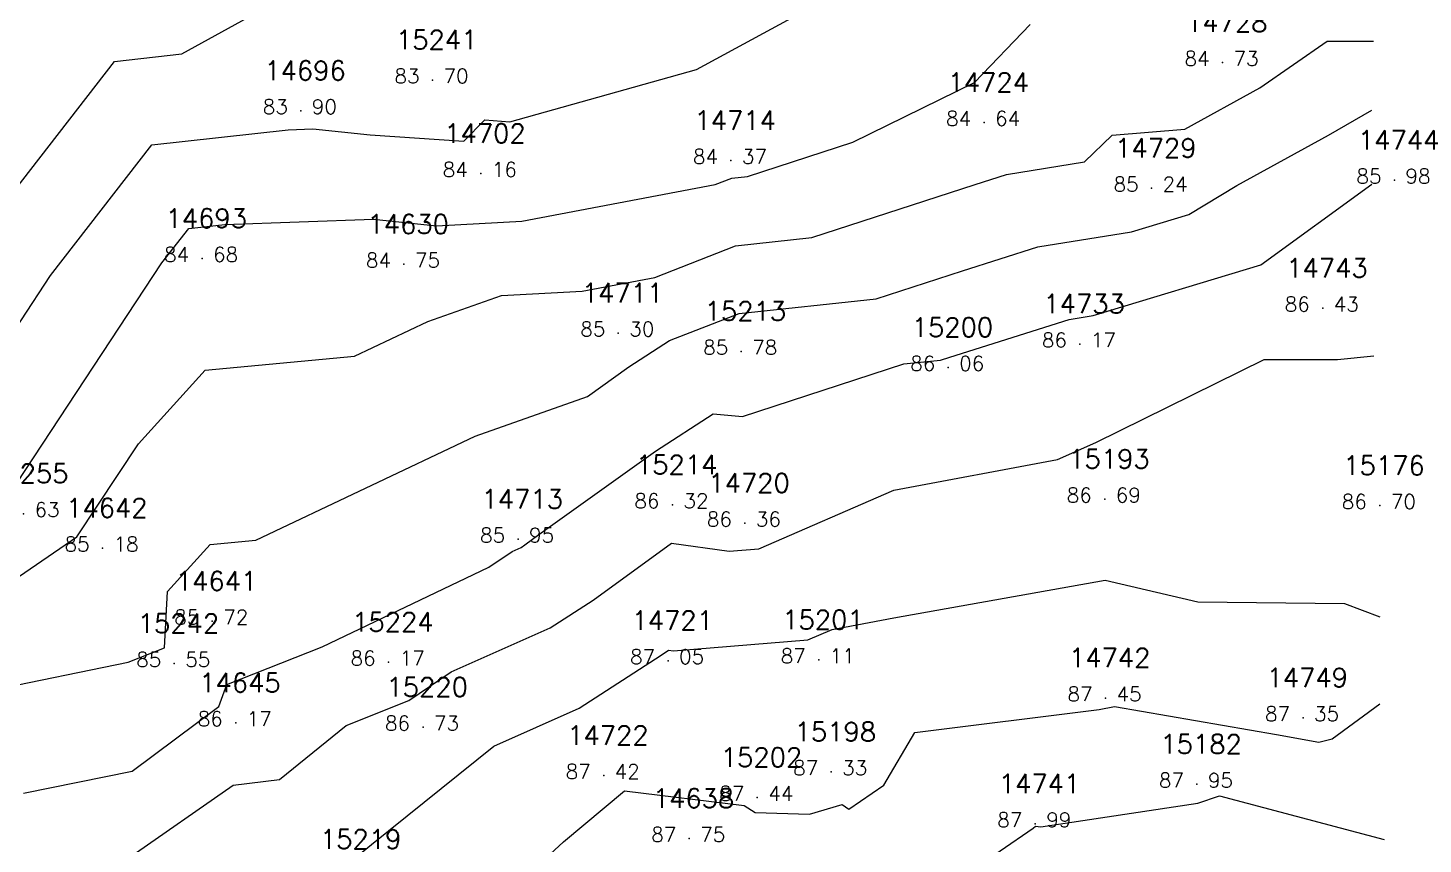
# Model space of a CAD drawing. Header units: millimetres. Extents: x 1412565 to 1412813, y 4931476 to 4931699.
# Drawn here: x 1412648.59 to 1412667.66, y 4931495.61 to 4931506.77 of the extents above; entities that cross this region are included whole.
import ezdxf
from ezdxf.enums import TextEntityAlignment as Align

# ---------------------------------------------------------------- set-up
doc = ezdxf.new("R2010")
doc.units = ezdxf.units.MM
for name, color, linetype in [('CIVIL', 50, 'Continuous'), ('CIVIL-DRAW', 80, 'Continuous'), ('CIVIL-NONAME', 130, 'Continuous'), ('CIVIL-TEXT', 240, 'Continuous'), ('CIVIL-Z', 50, 'Continuous'), ('Tcontours0', 7, 'Continuous'), ('Tcontours1', 7, 'Continuous'), ('Tcontours2', 7, 'Continuous')]:
    doc.layers.add(name, color=color, linetype=linetype)
doc.styles.add('CIVILCADMAIN', font='TXT.SHX')
doc.styles.get("Standard").update_dxf_attribs({"font": 'arial.ttf'})

# ---------------------------------------------------------------- blocks, each defined once
blk = doc.blocks.new('CIVIL-ZZ')
at = {"layer": 'CIVIL-DRAW'}
blk.add_point((0, 0), dxfattribs=at)
at = {"layer": 'CIVIL-NONAME'}
blk.add_attdef('NAME', text='', height=1.8, dxfattribs=at).set_placement((0, 2.1), align=Align.CENTER)
at = {"layer": 'CIVIL-TEXT', "flags": 8}
blk.add_attdef('TEXT', text='', height=2, dxfattribs=at).set_placement((0.2, -3.3), align=Align.CENTER)
at = {"layer": 'CIVIL-Z'}
blk.add_attdef('Z1', text='', height=1.6, dxfattribs=at).set_placement((-0.75, -0.225), align=Align.RIGHT)
blk.add_attdef('Z2', (0.75, -0.225), '', height=1.6, dxfattribs=at)

msp = doc.modelspace()

# ---------------------------------------------------------------- linework, layer by layer
at = {"layer": 'Tcontours0', "elevation": 85}
msp.add_lwpolyline([(1412648.228, 4931499.109), (1412649.257, 4931499.814), (1412650.1, 4931501.086), (1412651.013, 4931502.094), (1412653.055, 4931502.282), (1412654.055, 4931502.757), (1412655.062, 4931503.113), (1412656.165, 4931503.174), (1412657.157, 4931503.361), (1412658.263, 4931503.794), (1412659.307, 4931503.905), (1412661.536, 4931504.631), (1412661.968, 4931504.767), (1412663.034, 4931504.94), (1412663.412, 4931505.306), (1412664.406, 4931505.389), (1412665.428, 4931505.952), (1412666.349, 4931506.591), (1412666.982, 4931506.59)], dxfattribs=at)
at = {"layer": 'Tcontours1'}
for points, elevation in [([(1412648.08, 4931502.149), (1412648.897, 4931503.389), (1412650.281, 4931505.173), (1412652.147, 4931505.381), (1412652.486, 4931505.393), (1412653.266, 4931505.309), (1412654.55, 4931505.225), (1412654.837, 4931505.516), (1412655.176, 4931505.487), (1412657.728, 4931506.204), (1412660.428, 4931507.671)], 84), ([(1412648.527, 4931496.307), (1412650.014, 4931496.612), (1412651.2, 4931497.492), (1412651.309, 4931497.795), (1412652.61, 4931498.312), (1412654.888, 4931499.398), (1412655.207, 4931499.615), (1412655.33, 4931499.67), (1412655.383, 4931499.705), (1412655.575, 4931499.844), (1412657.168, 4931500.987), (1412657.957, 4931501.494), (1412658.359, 4931501.459), (1412660.564, 4931502.177), (1412661.065, 4931502.23), (1412661.191, 4931502.272), (1412662.824, 4931502.787), (1412663.149, 4931502.839), (1412665.444, 4931503.533), (1412666.962, 4931504.634)], 86), ([(1412647.241, 4931490.514), (1412649.613, 4931493.778), (1412649.791, 4931494.038), (1412650.574, 4931494.591), (1412651.338, 4931495.124), (1412652.935, 4931495.318), (1412653.288, 4931495.605), (1412654.957, 4931496.952), (1412656.126, 4931497.473), (1412657.247, 4931498.195), (1412657.344, 4931498.266), (1412657.416, 4931498.256), (1412659.252, 4931498.404), (1412659.585, 4931498.549), (1412660.424, 4931498.706), (1412663.314, 4931499.221), (1412664.583, 4931498.926), (1412666.585, 4931498.902), (1412667.069, 4931498.719)], 87), ([(1412648.561, 4931487.871), (1412648.86, 4931489.554), (1412649.094, 4931490.324), (1412650.719, 4931491.744), (1412651.297, 4931491.688), (1412653.599, 4931491.681), (1412654.475, 4931491.748), (1412657.06, 4931493.574), (1412658.107, 4931494.44), (1412658.298, 4931494.316), (1412658.4, 4931494.313), (1412660.161, 4931494.841), (1412660.528, 4931494.59), (1412662.329, 4931495.829), (1412662.362, 4931495.856), (1412662.434, 4931495.849), (1412664.583, 4931496.17), (1412664.878, 4931496.274), (1412667.129, 4931495.676)], 88)]:
    msp.add_lwpolyline(points, dxfattribs=dict(at, elevation=elevation))
at = {"layer": 'Tcontours2'}
for points, elevation in [([(1412648.377, 4931504.513), (1412649.774, 4931506.315), (1412650.691, 4931506.417), (1412651.605, 4931506.918)], 83.5), ([(1412648.437, 4931500.547), (1412650.421, 4931503.559), (1412650.788, 4931504.031), (1412651.282, 4931504.086), (1412653.315, 4931504.158), (1412654.175, 4931504.065), (1412655.341, 4931504.13), (1412657.985, 4931504.63), (1412658.213, 4931504.719), (1412658.428, 4931504.742), (1412659.866, 4931505.21), (1412661.528, 4931506.027), (1412662.29, 4931506.82)], 84.5), ([(1412648.09, 4931497.718), (1412649.961, 4931498.101), (1412650.458, 4931498.294), (1412650.499, 4931499.067), (1412651.08, 4931499.709), (1412651.704, 4931499.767), (1412654.705, 4931501.19), (1412656.238, 4931501.732), (1412656.805, 4931502.139), (1412657.36, 4931502.496), (1412658.312, 4931502.868), (1412660.186, 4931503.068), (1412661.363, 4931503.451), (1412662.396, 4931503.777), (1412663.676, 4931503.985), (1412664.461, 4931504.222), (1412665.116, 4931504.619), (1412666.368, 4931505.308), (1412666.962, 4931505.646)], 85.5), ([(1412648.254, 4931494.156), (1412648.807, 4931494.694), (1412648.964, 4931494.896), (1412649.373, 4931494.98), (1412649.97, 4931495.423), (1412651.393, 4931496.417), (1412652.028, 4931496.494), (1412652.939, 4931497.235), (1412653.797, 4931497.576), (1412654.373, 4931497.968), (1412655.728, 4931498.571), (1412656.315, 4931498.95), (1412657.385, 4931499.725), (1412658.177, 4931499.619), (1412658.579, 4931499.651), (1412660.428, 4931500.454), (1412662.665, 4931500.873), (1412663.186, 4931501.105), (1412665.488, 4931502.237), (1412666.492, 4931502.24), (1412666.986, 4931502.288)], 86.5), ([(1412648.127, 4931490.357), (1412649.388, 4931491.459), (1412650.391, 4931492.839), (1412650.857, 4931493.519), (1412651.36, 4931493.874), (1412652.102, 4931493.452), (1412652.345, 4931493.467), (1412653.571, 4931493.485), (1412655.909, 4931495.642), (1412656.744, 4931496.342), (1412658.38, 4931496.142), (1412658.532, 4931496.043), (1412659.273, 4931496.02), (1412659.72, 4931496.154), (1412659.813, 4931496.09), (1412660.289, 4931496.417), (1412660.712, 4931497.137), (1412663.231, 4931497.451), (1412663.445, 4931497.492), (1412665.657, 4931497.112), (1412666.236, 4931497.004), (1412666.42, 4931497.053), (1412667.069, 4931497.532)], 87.5)]:
    msp.add_lwpolyline(points, dxfattribs=dict(at, elevation=elevation))

# ---------------------------------------------------------------- block references
at = {"layer": 'CIVIL'}
ref = msp.add_blockref('CIVIL-ZZ', (1412664.92, 4931506.3, 84.73), dxfattribs=dict(at, xscale=0.2, yscale=0.2))
ref.add_attrib('Z2', '73', (1412665.07, 4931506.255), dxfattribs={"layer": 'CIVIL-Z', "height": 0.2, "style": 'CIVILCADMAIN'})
ref.add_attrib('Z1', '84', (1412664.4, 4931506.255), dxfattribs={"layer": 'CIVIL-Z', "height": 0.2, "style": 'CIVILCADMAIN'})
ref.add_attrib('NAME', '14728', (1412664.42, 4931506.72), dxfattribs={"layer": 'CIVIL-NONAME', "height": 0.26, "style": 'CIVILCADMAIN'})
ref = msp.add_blockref('CIVIL-ZZ', (1412654.12, 4931506.06, 83.7), dxfattribs=dict(at, xscale=0.2, yscale=0.2))
ref.add_attrib('Z2', '70', (1412654.27, 4931506.015), dxfattribs={"layer": 'CIVIL-Z', "height": 0.2, "style": 'CIVILCADMAIN'})
ref.add_attrib('Z1', '83', (1412653.6, 4931506.015), dxfattribs={"layer": 'CIVIL-Z', "height": 0.2, "style": 'CIVILCADMAIN'})
ref.add_attrib('NAME', '15241', (1412653.62, 4931506.48), dxfattribs={"layer": 'CIVIL-NONAME', "height": 0.26, "style": 'CIVILCADMAIN'})
ref = msp.add_blockref('CIVIL-ZZ', (1412652.32, 4931505.64, 83.9), dxfattribs=dict(at, xscale=0.2, yscale=0.2))
ref.add_attrib('Z2', '90', (1412652.47, 4931505.595), dxfattribs={"layer": 'CIVIL-Z', "height": 0.2, "style": 'CIVILCADMAIN'})
ref.add_attrib('Z1', '83', (1412651.8, 4931505.595), dxfattribs={"layer": 'CIVIL-Z', "height": 0.2, "style": 'CIVILCADMAIN'})
ref.add_attrib('NAME', '14696', (1412651.82, 4931506.06), dxfattribs={"layer": 'CIVIL-NONAME', "height": 0.26, "style": 'CIVILCADMAIN'})
ref = msp.add_blockref('CIVIL-ZZ', (1412661.66, 4931505.48, 84.64), dxfattribs=dict(at, xscale=0.2, yscale=0.2))
ref.add_attrib('Z2', '64', (1412661.81, 4931505.435), dxfattribs={"layer": 'CIVIL-Z', "height": 0.2, "style": 'CIVILCADMAIN'})
ref.add_attrib('Z1', '84', (1412661.14, 4931505.435), dxfattribs={"layer": 'CIVIL-Z', "height": 0.2, "style": 'CIVILCADMAIN'})
ref.add_attrib('NAME', '14724', (1412661.16, 4931505.9), dxfattribs={"layer": 'CIVIL-NONAME', "height": 0.26, "style": 'CIVILCADMAIN'})
ref = msp.add_blockref('CIVIL-ZZ', (1412658.2, 4931504.96, 84.37), dxfattribs=dict(at, xscale=0.2, yscale=0.2))
ref.add_attrib('Z2', '37', (1412658.35, 4931504.915), dxfattribs={"layer": 'CIVIL-Z', "height": 0.2, "style": 'CIVILCADMAIN'})
ref.add_attrib('Z1', '84', (1412657.68, 4931504.915), dxfattribs={"layer": 'CIVIL-Z', "height": 0.2, "style": 'CIVILCADMAIN'})
ref.add_attrib('NAME', '14714', (1412657.7, 4931505.38), dxfattribs={"layer": 'CIVIL-NONAME', "height": 0.26, "style": 'CIVILCADMAIN'})
ref = msp.add_blockref('CIVIL-ZZ', (1412654.78, 4931504.78, 84.16), dxfattribs=dict(at, xscale=0.2, yscale=0.2))
ref.add_attrib('Z2', '16', (1412654.93, 4931504.735), dxfattribs={"layer": 'CIVIL-Z', "height": 0.2, "style": 'CIVILCADMAIN'})
ref.add_attrib('Z1', '84', (1412654.26, 4931504.735), dxfattribs={"layer": 'CIVIL-Z', "height": 0.2, "style": 'CIVILCADMAIN'})
ref.add_attrib('NAME', '14702', (1412654.28, 4931505.2), dxfattribs={"layer": 'CIVIL-NONAME', "height": 0.26, "style": 'CIVILCADMAIN'})
ref = msp.add_blockref('CIVIL-ZZ', (1412663.95, 4931504.58, 85.24), dxfattribs=dict(at, xscale=0.2, yscale=0.2))
ref.add_attrib('Z2', '24', (1412664.1, 4931504.535), dxfattribs={"layer": 'CIVIL-Z', "height": 0.2, "style": 'CIVILCADMAIN'})
ref.add_attrib('Z1', '85', (1412663.43, 4931504.535), dxfattribs={"layer": 'CIVIL-Z', "height": 0.2, "style": 'CIVILCADMAIN'})
ref.add_attrib('NAME', '14729', (1412663.45, 4931505), dxfattribs={"layer": 'CIVIL-NONAME', "height": 0.26, "style": 'CIVILCADMAIN'})
ref = msp.add_blockref('CIVIL-ZZ', (1412667.27, 4931504.69, 85.98), dxfattribs=dict(at, xscale=0.2, yscale=0.2))
ref.add_attrib('Z2', '98', (1412667.42, 4931504.645), dxfattribs={"layer": 'CIVIL-Z', "height": 0.2, "style": 'CIVILCADMAIN'})
ref.add_attrib('Z1', '85', (1412666.75, 4931504.645), dxfattribs={"layer": 'CIVIL-Z', "height": 0.2, "style": 'CIVILCADMAIN'})
ref.add_attrib('NAME', '14744', (1412666.77, 4931505.11), dxfattribs={"layer": 'CIVIL-NONAME', "height": 0.26, "style": 'CIVILCADMAIN'})
ref = msp.add_blockref('CIVIL-ZZ', (1412650.97, 4931503.62, 84.68), dxfattribs=dict(at, xscale=0.2, yscale=0.2))
ref.add_attrib('Z2', '68', (1412651.12, 4931503.575), dxfattribs={"layer": 'CIVIL-Z', "height": 0.2, "style": 'CIVILCADMAIN'})
ref.add_attrib('Z1', '84', (1412650.45, 4931503.575), dxfattribs={"layer": 'CIVIL-Z', "height": 0.2, "style": 'CIVILCADMAIN'})
ref.add_attrib('NAME', '14693', (1412650.47, 4931504.04), dxfattribs={"layer": 'CIVIL-NONAME', "height": 0.26, "style": 'CIVILCADMAIN'})
ref = msp.add_blockref('CIVIL-ZZ', (1412653.73, 4931503.54, 84.75), dxfattribs=dict(at, xscale=0.2, yscale=0.2))
ref.add_attrib('Z2', '75', (1412653.88, 4931503.495), dxfattribs={"layer": 'CIVIL-Z', "height": 0.2, "style": 'CIVILCADMAIN'})
ref.add_attrib('Z1', '84', (1412653.21, 4931503.495), dxfattribs={"layer": 'CIVIL-Z', "height": 0.2, "style": 'CIVILCADMAIN'})
ref.add_attrib('NAME', '14630', (1412653.23, 4931503.96), dxfattribs={"layer": 'CIVIL-NONAME', "height": 0.26, "style": 'CIVILCADMAIN'})
ref = msp.add_blockref('CIVIL-ZZ', (1412666.29, 4931502.94, 86.43), dxfattribs=dict(at, xscale=0.2, yscale=0.2))
ref.add_attrib('Z2', '43', (1412666.44, 4931502.895), dxfattribs={"layer": 'CIVIL-Z', "height": 0.2, "style": 'CIVILCADMAIN'})
ref.add_attrib('Z1', '86', (1412665.77, 4931502.895), dxfattribs={"layer": 'CIVIL-Z', "height": 0.2, "style": 'CIVILCADMAIN'})
ref.add_attrib('NAME', '14743', (1412665.79, 4931503.36), dxfattribs={"layer": 'CIVIL-NONAME', "height": 0.26, "style": 'CIVILCADMAIN'})
ref = msp.add_blockref('CIVIL-ZZ', (1412656.66, 4931502.6, 85.3), dxfattribs=dict(at, xscale=0.2, yscale=0.2))
ref.add_attrib('Z2', '30', (1412656.81, 4931502.555), dxfattribs={"layer": 'CIVIL-Z', "height": 0.2, "style": 'CIVILCADMAIN'})
ref.add_attrib('Z1', '85', (1412656.14, 4931502.555), dxfattribs={"layer": 'CIVIL-Z', "height": 0.2, "style": 'CIVILCADMAIN'})
ref.add_attrib('NAME', '14711', (1412656.16, 4931503.02), dxfattribs={"layer": 'CIVIL-NONAME', "height": 0.26, "style": 'CIVILCADMAIN'})
ref = msp.add_blockref('CIVIL-ZZ', (1412662.97, 4931502.45, 86.17), dxfattribs=dict(at, xscale=0.2, yscale=0.2))
ref.add_attrib('Z2', '17', (1412663.12, 4931502.405), dxfattribs={"layer": 'CIVIL-Z', "height": 0.2, "style": 'CIVILCADMAIN'})
ref.add_attrib('Z1', '86', (1412662.45, 4931502.405), dxfattribs={"layer": 'CIVIL-Z', "height": 0.2, "style": 'CIVILCADMAIN'})
ref.add_attrib('NAME', '14733', (1412662.47, 4931502.87), dxfattribs={"layer": 'CIVIL-NONAME', "height": 0.26, "style": 'CIVILCADMAIN'})
ref = msp.add_blockref('CIVIL-ZZ', (1412658.34, 4931502.35, 85.78), dxfattribs=dict(at, xscale=0.2, yscale=0.2))
ref.add_attrib('Z2', '78', (1412658.49, 4931502.305), dxfattribs={"layer": 'CIVIL-Z', "height": 0.2, "style": 'CIVILCADMAIN'})
ref.add_attrib('Z1', '85', (1412657.82, 4931502.305), dxfattribs={"layer": 'CIVIL-Z', "height": 0.2, "style": 'CIVILCADMAIN'})
ref.add_attrib('NAME', '15213', (1412657.84, 4931502.77), dxfattribs={"layer": 'CIVIL-NONAME', "height": 0.26, "style": 'CIVILCADMAIN'})
ref = msp.add_blockref('CIVIL-ZZ', (1412661.17, 4931502.13, 86.06), dxfattribs=dict(at, xscale=0.2, yscale=0.2))
ref.add_attrib('Z2', '06', (1412661.32, 4931502.085), dxfattribs={"layer": 'CIVIL-Z', "height": 0.2, "style": 'CIVILCADMAIN'})
ref.add_attrib('Z1', '86', (1412660.65, 4931502.085), dxfattribs={"layer": 'CIVIL-Z', "height": 0.2, "style": 'CIVILCADMAIN'})
ref.add_attrib('NAME', '15200', (1412660.67, 4931502.55), dxfattribs={"layer": 'CIVIL-NONAME', "height": 0.26, "style": 'CIVILCADMAIN'})
ref = msp.add_blockref('CIVIL-ZZ', (1412663.31, 4931500.33, 86.69), dxfattribs=dict(at, xscale=0.2, yscale=0.2))
ref.add_attrib('Z2', '69', (1412663.46, 4931500.285), dxfattribs={"layer": 'CIVIL-Z', "height": 0.2, "style": 'CIVILCADMAIN'})
ref.add_attrib('Z1', '86', (1412662.79, 4931500.285), dxfattribs={"layer": 'CIVIL-Z', "height": 0.2, "style": 'CIVILCADMAIN'})
ref.add_attrib('NAME', '15193', (1412662.81, 4931500.75), dxfattribs={"layer": 'CIVIL-NONAME', "height": 0.26, "style": 'CIVILCADMAIN'})
ref = msp.add_blockref('CIVIL-ZZ', (1412648.53, 4931500.13, 84.63), dxfattribs=dict(at, xscale=0.2, yscale=0.2))
ref.add_attrib('Z2', '63', (1412648.68, 4931500.085), dxfattribs={"layer": 'CIVIL-Z', "height": 0.2, "style": 'CIVILCADMAIN'})
ref.add_attrib('Z1', '84', (1412648.01, 4931500.085), dxfattribs={"layer": 'CIVIL-Z', "height": 0.2, "style": 'CIVILCADMAIN'})
ref.add_attrib('NAME', '15255', (1412648.03, 4931500.55), dxfattribs={"layer": 'CIVIL-NONAME', "height": 0.26, "style": 'CIVILCADMAIN'})
ref = msp.add_blockref('CIVIL-ZZ', (1412657.4, 4931500.25, 86.32), dxfattribs=dict(at, xscale=0.2, yscale=0.2))
ref.add_attrib('Z2', '32', (1412657.55, 4931500.205), dxfattribs={"layer": 'CIVIL-Z', "height": 0.2, "style": 'CIVILCADMAIN'})
ref.add_attrib('Z1', '86', (1412656.88, 4931500.205), dxfattribs={"layer": 'CIVIL-Z', "height": 0.2, "style": 'CIVILCADMAIN'})
ref.add_attrib('NAME', '15214', (1412656.9, 4931500.67), dxfattribs={"layer": 'CIVIL-NONAME', "height": 0.26, "style": 'CIVILCADMAIN'})
ref = msp.add_blockref('CIVIL-ZZ', (1412667.07, 4931500.24, 86.7), dxfattribs=dict(at, xscale=0.2, yscale=0.2))
ref.add_attrib('Z2', '70', (1412667.22, 4931500.195), dxfattribs={"layer": 'CIVIL-Z', "height": 0.2, "style": 'CIVILCADMAIN'})
ref.add_attrib('Z1', '86', (1412666.55, 4931500.195), dxfattribs={"layer": 'CIVIL-Z', "height": 0.2, "style": 'CIVILCADMAIN'})
ref.add_attrib('NAME', '15176', (1412666.57, 4931500.66), dxfattribs={"layer": 'CIVIL-NONAME', "height": 0.26, "style": 'CIVILCADMAIN'})
ref = msp.add_blockref('CIVIL-ZZ', (1412658.39, 4931500, 86.36), dxfattribs=dict(at, xscale=0.2, yscale=0.2))
ref.add_attrib('Z2', '36', (1412658.54, 4931499.955), dxfattribs={"layer": 'CIVIL-Z', "height": 0.2, "style": 'CIVILCADMAIN'})
ref.add_attrib('Z1', '86', (1412657.87, 4931499.955), dxfattribs={"layer": 'CIVIL-Z', "height": 0.2, "style": 'CIVILCADMAIN'})
ref.add_attrib('NAME', '14720', (1412657.89, 4931500.42), dxfattribs={"layer": 'CIVIL-NONAME', "height": 0.26, "style": 'CIVILCADMAIN'})
ref = msp.add_blockref('CIVIL-ZZ', (1412655.29, 4931499.78, 85.95), dxfattribs=dict(at, xscale=0.2, yscale=0.2))
ref.add_attrib('Z2', '95', (1412655.44, 4931499.735), dxfattribs={"layer": 'CIVIL-Z', "height": 0.2, "style": 'CIVILCADMAIN'})
ref.add_attrib('Z1', '85', (1412654.77, 4931499.735), dxfattribs={"layer": 'CIVIL-Z', "height": 0.2, "style": 'CIVILCADMAIN'})
ref.add_attrib('NAME', '14713', (1412654.79, 4931500.2), dxfattribs={"layer": 'CIVIL-NONAME', "height": 0.26, "style": 'CIVILCADMAIN'})
ref = msp.add_blockref('CIVIL-ZZ', (1412649.61, 4931499.66, 85.18), dxfattribs=dict(at, xscale=0.2, yscale=0.2))
ref.add_attrib('Z2', '18', (1412649.76, 4931499.615), dxfattribs={"layer": 'CIVIL-Z', "height": 0.2, "style": 'CIVILCADMAIN'})
ref.add_attrib('Z1', '85', (1412649.09, 4931499.615), dxfattribs={"layer": 'CIVIL-Z', "height": 0.2, "style": 'CIVILCADMAIN'})
ref.add_attrib('NAME', '14642', (1412649.11, 4931500.08), dxfattribs={"layer": 'CIVIL-NONAME', "height": 0.26, "style": 'CIVILCADMAIN'})
ref = msp.add_blockref('CIVIL-ZZ', (1412651.11, 4931498.66, 85.72), dxfattribs=dict(at, xscale=0.2, yscale=0.2))
ref.add_attrib('Z2', '72', (1412651.26, 4931498.615), dxfattribs={"layer": 'CIVIL-Z', "height": 0.2, "style": 'CIVILCADMAIN'})
ref.add_attrib('Z1', '85', (1412650.59, 4931498.615), dxfattribs={"layer": 'CIVIL-Z', "height": 0.2, "style": 'CIVILCADMAIN'})
ref.add_attrib('NAME', '14641', (1412650.61, 4931499.08), dxfattribs={"layer": 'CIVIL-NONAME', "height": 0.26, "style": 'CIVILCADMAIN'})
ref = msp.add_blockref('CIVIL-ZZ', (1412650.59, 4931498.08, 85.55), dxfattribs=dict(at, xscale=0.2, yscale=0.2))
ref.add_attrib('Z2', '55', (1412650.74, 4931498.035), dxfattribs={"layer": 'CIVIL-Z', "height": 0.2, "style": 'CIVILCADMAIN'})
ref.add_attrib('Z1', '85', (1412650.07, 4931498.035), dxfattribs={"layer": 'CIVIL-Z', "height": 0.2, "style": 'CIVILCADMAIN'})
ref.add_attrib('NAME', '15242', (1412650.09, 4931498.5), dxfattribs={"layer": 'CIVIL-NONAME', "height": 0.26, "style": 'CIVILCADMAIN'})
ref = msp.add_blockref('CIVIL-ZZ', (1412653.52, 4931498.1, 86.17), dxfattribs=dict(at, xscale=0.2, yscale=0.2))
ref.add_attrib('Z2', '17', (1412653.67, 4931498.055), dxfattribs={"layer": 'CIVIL-Z', "height": 0.2, "style": 'CIVILCADMAIN'})
ref.add_attrib('Z1', '86', (1412653, 4931498.055), dxfattribs={"layer": 'CIVIL-Z', "height": 0.2, "style": 'CIVILCADMAIN'})
ref.add_attrib('NAME', '15224', (1412653.02, 4931498.52), dxfattribs={"layer": 'CIVIL-NONAME', "height": 0.26, "style": 'CIVILCADMAIN'})
ref = msp.add_blockref('CIVIL-ZZ', (1412657.34, 4931498.12, 87.05), dxfattribs=dict(at, xscale=0.2, yscale=0.2))
ref.add_attrib('Z2', '05', (1412657.49, 4931498.075), dxfattribs={"layer": 'CIVIL-Z', "height": 0.2, "style": 'CIVILCADMAIN'})
ref.add_attrib('Z1', '87', (1412656.82, 4931498.075), dxfattribs={"layer": 'CIVIL-Z', "height": 0.2, "style": 'CIVILCADMAIN'})
ref.add_attrib('NAME', '14721', (1412656.84, 4931498.54), dxfattribs={"layer": 'CIVIL-NONAME', "height": 0.26, "style": 'CIVILCADMAIN'})
ref = msp.add_blockref('CIVIL-ZZ', (1412659.4, 4931498.13, 87.11), dxfattribs=dict(at, xscale=0.2, yscale=0.2))
ref.add_attrib('Z2', '11', (1412659.55, 4931498.085), dxfattribs={"layer": 'CIVIL-Z', "height": 0.2, "style": 'CIVILCADMAIN'})
ref.add_attrib('Z1', '87', (1412658.88, 4931498.085), dxfattribs={"layer": 'CIVIL-Z', "height": 0.2, "style": 'CIVILCADMAIN'})
ref.add_attrib('NAME', '15201', (1412658.9, 4931498.55), dxfattribs={"layer": 'CIVIL-NONAME', "height": 0.26, "style": 'CIVILCADMAIN'})
ref = msp.add_blockref('CIVIL-ZZ', (1412663.32, 4931497.61, 87.45), dxfattribs=dict(at, xscale=0.2, yscale=0.2))
ref.add_attrib('Z2', '45', (1412663.47, 4931497.565), dxfattribs={"layer": 'CIVIL-Z', "height": 0.2, "style": 'CIVILCADMAIN'})
ref.add_attrib('Z1', '87', (1412662.8, 4931497.565), dxfattribs={"layer": 'CIVIL-Z', "height": 0.2, "style": 'CIVILCADMAIN'})
ref.add_attrib('NAME', '14742', (1412662.82, 4931498.03), dxfattribs={"layer": 'CIVIL-NONAME', "height": 0.26, "style": 'CIVILCADMAIN'})
ref = msp.add_blockref('CIVIL-ZZ', (1412651.43, 4931497.27, 86.17), dxfattribs=dict(at, xscale=0.2, yscale=0.2))
ref.add_attrib('Z2', '17', (1412651.58, 4931497.225), dxfattribs={"layer": 'CIVIL-Z', "height": 0.2, "style": 'CIVILCADMAIN'})
ref.add_attrib('Z1', '86', (1412650.91, 4931497.225), dxfattribs={"layer": 'CIVIL-Z', "height": 0.2, "style": 'CIVILCADMAIN'})
ref.add_attrib('NAME', '14645', (1412650.93, 4931497.69), dxfattribs={"layer": 'CIVIL-NONAME', "height": 0.26, "style": 'CIVILCADMAIN'})
ref = msp.add_blockref('CIVIL-ZZ', (1412666.02, 4931497.34, 87.35), dxfattribs=dict(at, xscale=0.2, yscale=0.2))
ref.add_attrib('Z2', '35', (1412666.17, 4931497.295), dxfattribs={"layer": 'CIVIL-Z', "height": 0.2, "style": 'CIVILCADMAIN'})
ref.add_attrib('Z1', '87', (1412665.5, 4931497.295), dxfattribs={"layer": 'CIVIL-Z', "height": 0.2, "style": 'CIVILCADMAIN'})
ref.add_attrib('NAME', '14749', (1412665.52, 4931497.76), dxfattribs={"layer": 'CIVIL-NONAME', "height": 0.26, "style": 'CIVILCADMAIN'})
ref = msp.add_blockref('CIVIL-ZZ', (1412653.99, 4931497.21, 86.73), dxfattribs=dict(at, xscale=0.2, yscale=0.2))
ref.add_attrib('Z2', '73', (1412654.14, 4931497.165), dxfattribs={"layer": 'CIVIL-Z', "height": 0.2, "style": 'CIVILCADMAIN'})
ref.add_attrib('Z1', '86', (1412653.47, 4931497.165), dxfattribs={"layer": 'CIVIL-Z', "height": 0.2, "style": 'CIVILCADMAIN'})
ref.add_attrib('NAME', '15220', (1412653.49, 4931497.63), dxfattribs={"layer": 'CIVIL-NONAME', "height": 0.26, "style": 'CIVILCADMAIN'})
ref = msp.add_blockref('CIVIL-ZZ', (1412656.46, 4931496.55, 87.42), dxfattribs=dict(at, xscale=0.2, yscale=0.2))
ref.add_attrib('Z2', '42', (1412656.61, 4931496.505), dxfattribs={"layer": 'CIVIL-Z', "height": 0.2, "style": 'CIVILCADMAIN'})
ref.add_attrib('Z1', '87', (1412655.94, 4931496.505), dxfattribs={"layer": 'CIVIL-Z', "height": 0.2, "style": 'CIVILCADMAIN'})
ref.add_attrib('NAME', '14722', (1412655.96, 4931496.97), dxfattribs={"layer": 'CIVIL-NONAME', "height": 0.26, "style": 'CIVILCADMAIN'})
ref = msp.add_blockref('CIVIL-ZZ', (1412659.57, 4931496.6, 87.33), dxfattribs=dict(at, xscale=0.2, yscale=0.2))
ref.add_attrib('Z2', '33', (1412659.72, 4931496.555), dxfattribs={"layer": 'CIVIL-Z', "height": 0.2, "style": 'CIVILCADMAIN'})
ref.add_attrib('Z1', '87', (1412659.05, 4931496.555), dxfattribs={"layer": 'CIVIL-Z', "height": 0.2, "style": 'CIVILCADMAIN'})
ref.add_attrib('NAME', '15198', (1412659.07, 4931497.02), dxfattribs={"layer": 'CIVIL-NONAME', "height": 0.26, "style": 'CIVILCADMAIN'})
ref = msp.add_blockref('CIVIL-ZZ', (1412664.57, 4931496.43, 87.95), dxfattribs=dict(at, xscale=0.2, yscale=0.2))
ref.add_attrib('Z2', '95', (1412664.72, 4931496.385), dxfattribs={"layer": 'CIVIL-Z', "height": 0.2, "style": 'CIVILCADMAIN'})
ref.add_attrib('Z1', '87', (1412664.05, 4931496.385), dxfattribs={"layer": 'CIVIL-Z', "height": 0.2, "style": 'CIVILCADMAIN'})
ref.add_attrib('NAME', '15182', (1412664.07, 4931496.85), dxfattribs={"layer": 'CIVIL-NONAME', "height": 0.26, "style": 'CIVILCADMAIN'})
ref = msp.add_blockref('CIVIL-ZZ', (1412658.56, 4931496.25, 87.44), dxfattribs=dict(at, xscale=0.2, yscale=0.2))
ref.add_attrib('Z2', '44', (1412658.71, 4931496.205), dxfattribs={"layer": 'CIVIL-Z', "height": 0.2, "style": 'CIVILCADMAIN'})
ref.add_attrib('Z1', '87', (1412658.04, 4931496.205), dxfattribs={"layer": 'CIVIL-Z', "height": 0.2, "style": 'CIVILCADMAIN'})
ref.add_attrib('NAME', '15202', (1412658.06, 4931496.67), dxfattribs={"layer": 'CIVIL-NONAME', "height": 0.26, "style": 'CIVILCADMAIN'})
ref = msp.add_blockref('CIVIL-ZZ', (1412662.36, 4931495.89, 87.99), dxfattribs=dict(at, xscale=0.2, yscale=0.2))
ref.add_attrib('Z2', '99', (1412662.51, 4931495.845), dxfattribs={"layer": 'CIVIL-Z', "height": 0.2, "style": 'CIVILCADMAIN'})
ref.add_attrib('Z1', '87', (1412661.84, 4931495.845), dxfattribs={"layer": 'CIVIL-Z', "height": 0.2, "style": 'CIVILCADMAIN'})
ref.add_attrib('NAME', '14741', (1412661.86, 4931496.31), dxfattribs={"layer": 'CIVIL-NONAME', "height": 0.26, "style": 'CIVILCADMAIN'})
ref = msp.add_blockref('CIVIL-ZZ', (1412657.63, 4931495.69, 87.75), dxfattribs=dict(at, xscale=0.2, yscale=0.2))
ref.add_attrib('Z2', '75', (1412657.78, 4931495.645), dxfattribs={"layer": 'CIVIL-Z', "height": 0.2, "style": 'CIVILCADMAIN'})
ref.add_attrib('Z1', '87', (1412657.11, 4931495.645), dxfattribs={"layer": 'CIVIL-Z', "height": 0.2, "style": 'CIVILCADMAIN'})
ref.add_attrib('NAME', '14638', (1412657.13, 4931496.11), dxfattribs={"layer": 'CIVIL-NONAME', "height": 0.26, "style": 'CIVILCADMAIN'})
ref = msp.add_blockref('CIVIL-ZZ', (1412653.08, 4931495.13, 87.08), dxfattribs=dict(at, xscale=0.2, yscale=0.2))
ref.add_attrib('Z2', '08', (1412653.23, 4931495.085), dxfattribs={"layer": 'CIVIL-Z', "height": 0.2, "style": 'CIVILCADMAIN'})
ref.add_attrib('Z1', '87', (1412652.56, 4931495.085), dxfattribs={"layer": 'CIVIL-Z', "height": 0.2, "style": 'CIVILCADMAIN'})
ref.add_attrib('NAME', '15219', (1412652.58, 4931495.55), dxfattribs={"layer": 'CIVIL-NONAME', "height": 0.26, "style": 'CIVILCADMAIN'})

doc.saveas('drawing.dxf')
